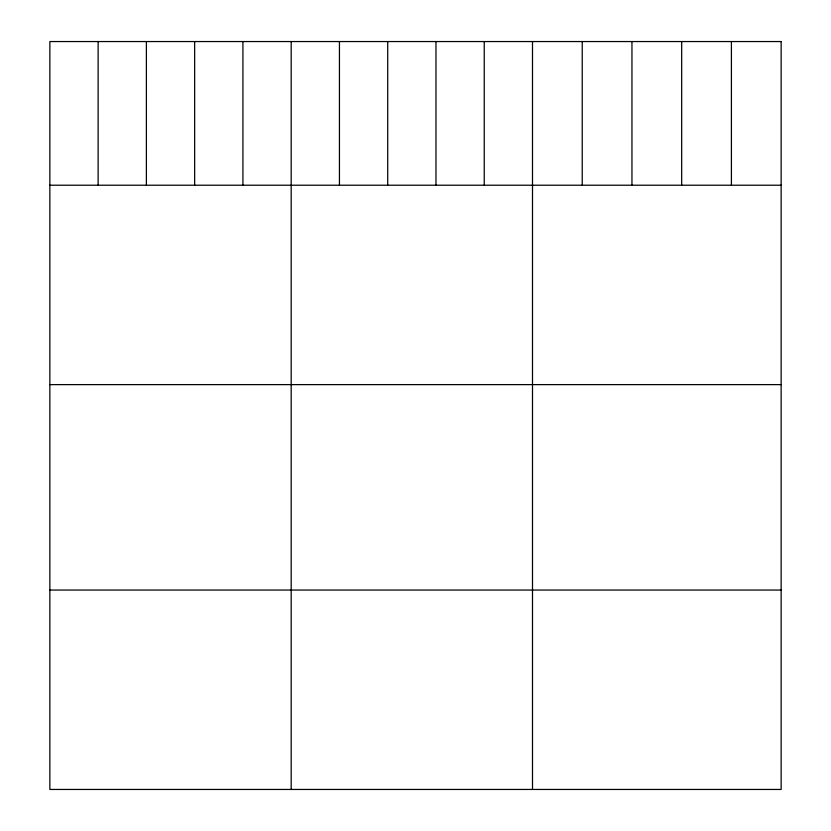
<?xml version="1.0" encoding="UTF-8"?>
<svg xmlns="http://www.w3.org/2000/svg" width="831" height="831" viewBox="0 0 831 831"><rect width="100%" height="100%" fill="white"/><g stroke="black" fill="none" stroke-linecap="round" stroke-linejoin="round"><path stroke-width="1.25" d="M49.86 185.22L781.14 185.22M49.86 384.618L781.14 384.618M49.86 590.052L781.14 590.052M731.405 41.55L731.405 185.22M681.68 41.55L681.68 185.22M631.955 41.55L631.955 185.22M582.23 41.55L582.23 185.22M532.505 41.55L532.505 789.45M484.244 41.55L484.244 185.22M435.974 41.55L435.974 185.22M387.713 41.55L387.713 185.22M339.443 41.55L339.443 185.22M291.182 41.55L291.182 789.45M242.922 41.55L242.922 185.22M194.651 41.55L194.651 185.22M146.391 41.55L146.391 185.22M98.131 41.55L98.131 185.22M781.14 41.55L49.86 41.55L49.86 789.45L781.14 789.45L781.14 41.55"/></g></svg>
